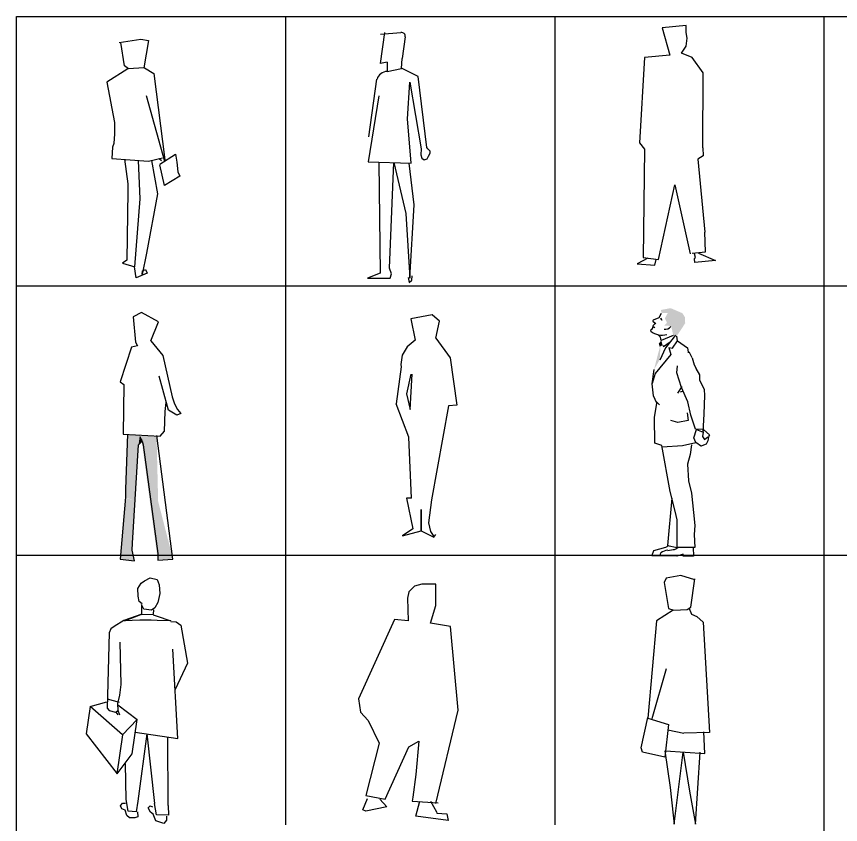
# Model space of a CAD drawing. Extents: x -72339 to 59654, y -38057 to 42097.
# Drawn here: x -16750 to -10630, y 21916 to 27915 of the extents above; entities that cross this region are included whole.
import ezdxf

# ---------------------------------------------------------------- set-up
doc = ezdxf.new("R2010")
doc.units = 0
doc.header["$MEASUREMENT"] = 0
doc.layers.get('0').update_dxf_attribs({"linetype": 'CONTINUOUS'})
doc.styles.add('DIM', font='txt')

# ---------------------------------------------------------------- blocks, each defined once
blk = doc.blocks.new('1540')
for points in [[(-192.5, 1569.5), (-218.7, 1585.2), (-231.8, 1622), (-240.6, 1679.7), (-223.1, 1721.7), (-201.3, 1742.8), (-161.8, 1769), (-109.4, 1763.8), (-87.5, 1727), (-74.4, 1664), (-78.7, 1595.8), (-96.2, 1553.8), (-118.1, 1532.8), (-175, 1532.8), (-196.8, 1564.3), (-188.1, 1490.8), (-100.6, 1506.6), (-100.6, 1538)], [(-100.6, 1501.3), (-78.7, 1496), (35, 1475), (-65.6, 1464.6), (-109.4, 1459.3), (-192.5, 1448.8), (-306.2, 1427.8), (-192.5, 1490.8), (-310.6, 1427.8), (-376.2, 1375.3), (-398.1, 1354.3), (-406.8, 1322.8), (-341.2, 766.4), (-323.7, 750.7), (-275.6, 745.4), (-258.1, 761.1), (-266.8, 813.6), (-262.5, 876.6), (-262.5, 955.3), (-315, 1265.1)], [(35, 1469.8), (74.4, 1475), (113.7, 1454.1), (201.3, 1181.1), (140, 976.4)], [(-109.4, 619.4), (209.9, 619.4), (78.7, 1270.3)], [(-266.8, 803.1), (-109.4, 713.9), (-201.3, 587.9), (-468.1, 761.1), (-350, 813.6)], [(-350, 834.7), (-258.1, 824.1)], [(-468.1, 761.1), (-468.1, 556.4), (-196.8, 293.9), (-196.8, 587.9)], [(-253.7, 729.6), (-266.8, 745.4)], [(-240.6, 729.6), (-258.1, 761.1)], [(-196.8, 293.9), (-109.4, 456.7), (-109.4, 713.9)], [(-21.9, 619.4), (-17.3, 115.5)], [(-21.9, 619.4), (107.3, 115.5)], [(209.4, 115.5), (135.6, 619.4)], [(-105, 115.5), (-148.7, 377.9)], [(-8.8, 36.8), (0, 0), (-21.9, -10.4), (-61.3, -15.7), (-83.1, 0), (-100.6, 36.8), (-126.8, 42), (-140, 63), (-126.8, 84.1), (-105, 89.3)], [(-17.3, 115.5), (-18, 34.9), (-78.8, 32.7), (-105, 115.5)], [(209.9, 36.8), (214.4, 5.3), (196.8, -20.9), (135.6, -10.4), (109.3, 36.8), (87.5, 47.3), (65.6, 78.8), (78.7, 94.5), (96.2, 89.3)], [(209.4, 115.5), (222.5, 45.4), (135.2, 35.9), (107.3, 115.5)]]:
    blk.add_lwpolyline(points)
at = {"linetype": 'Continuous', "style": 'DIM', "flags": 1}
for tag in ['XVALUE', 'YVALUE']:
    blk.add_attdef(tag, (-109925.4, -117326.3), '', height=0.02, dxfattribs=at)
blk = doc.blocks.new('1531')
for points in [[(148.7, 94.5), (314.9, 787.4), (258, 1406.9), (109.3, 1433.1), (148.7, 1564.4), (148.7, 1721.8), (43.7, 1721.8), (-8.8, 1706.1), (-52.5, 1664.1), (-61.3, 1616.8), (-56.9, 1448.8), (-157.5, 1459.4), (-424.4, 871.4), (-411.2, 771.7), (-354.3, 708.7), (-271.2, 540.7), (-371.9, 152.3), (-227.5, 126.1), (-52.5, 514.5), (21.9, 556.5), (0, 309.7), (-21.9, 141.8), (-26.3, 110.3), (166.2, 99.8)], [(-266.9, 126.1), (-214.4, 68.2), (-371.9, 36.8), (-393.7, 47.3), (-358.7, 131.3)], [(109.3, 110.3), (153.1, 31.6), (157.4, 21), (231.8, 15.8), (240.6, -31.5), (0, 0), (30.6, 110.3)]]:
    blk.add_lwpolyline(points)
at = {"linetype": 'Continuous', "style": 'DIM', "flags": 1}
for tag in ['XVALUE', 'YVALUE']:
    blk.add_attdef(tag, (-101998, -118381.2), '', height=0.02, dxfattribs=at)
blk = doc.blocks.new('1532')
for points in [[(153.1, 1816.2), (48.2, 1847.8), (-61.2, 1826.7), (-74.3, 1795.3), (-43.7, 1601.1), (-4.3, 1590.5), (96.3, 1595.8), (122.5, 1611.5), (153.1, 1821.5)], [(109.4, 1601.1), (126.9, 1559.1), (166.3, 1543.2), (214.4, 1501.3), (262.5, 682.4)], [(-8.7, 1590.5), (-131.2, 1511.8), (-196.8, 787.4), (-43.7, 740.2), (-70, 498.7), (-236.2, 535.4), (-244.9, 566.9), (-196.8, 792.7)], [(-61.2, 1154.8), (-166.2, 782.1)], [(-65.6, 545.9), (227.5, 524.9), (218.8, 687.6)], [(-47.2, 702.3), (70.1, 677.1)], [(262.5, 682.4), (70.1, 677.1)], [(-70, 545.9), (-30.6, 273), (-8.7, 68.2), (0, 0), (65.6, 535.4), (113.7, 246.7), (157.5, 0), (192.5, 535.4)]]:
    blk.add_lwpolyline(points)
at = {"linetype": 'Continuous', "style": 'DIM', "flags": 1}
for tag in ['XVALUE', 'YVALUE']:
    blk.add_attdef(tag, (-103565.3, -117307.4), '', height=0.02, dxfattribs=at)
blk = doc.blocks.new('1501')
for p, q in [((-72.1, 1570.9), (-41.1, 1800.2)), ((-72.1, 1789.5), (78.9, 1800.2)), ((110, 1768.2), (87.8, 1608.3)), ((83.3, 1533.7), (87.8, 1608.3)), ((-23.3, 1581.6), (-72.1, 1570.9)), ((-23.3, 1581.6), (-23.3, 1512.3)), ((-23.3, 1512.3), (83.3, 1533.7)), ((207.7, 1475.1), (87.8, 1533.7)), ((269.9, 947.3), (207.7, 1475.1)), ((-103.2, 1453.7), (-161, 1027.2)), ((127.8, 1160.5), (145.6, 1432.3)), ((145.6, 1432.3), (229.9, 936.7)), ((-85.4, 1331.1), (-165.4, 840.7)), ((154.4, 830), (127.8, 1160.5)), ((229.9, 936.7), (225.5, 894)), ((278.8, 936.7), (269.9, 947.3)), ((296.6, 920.7), (278.8, 936.7)), ((296.6, 904.7), (296.6, 920.7)), ((225.5, 894), (234.3, 867.4)), ((234.3, 867.4), (252.2, 856.7)), ((252.2, 856.7), (274.4, 862)), ((274.4, 862), (283.2, 883.3)), ((283.2, 883.3), (296.6, 904.7)), ((-165.4, 840.7), (154.4, 830)), ((-85.4, 835.4), (-76.6, 14.5)), ((-5.5, 51.8), (25.6, 835.4)), ((25.6, 835.4), (114.4, 456.9)), ((176.6, 520.9), (141.1, 830)), ((145.6, -22.8), (176.6, 520.9)), ((114.4, 456.9), (145.6, -22.8)), ((-76.6, 14.5), (-169.9, -22.8)), ((7.8, 9.1), (-5.5, 51.8)), ((-1.1, -22.8), (7.8, 9.1)), ((-169.9, -22.8), (-1.1, -22.8)), ((132.2, -17.4), (141.1, -54.8)), ((141.1, -54.8), (158.9, -38.8)), ((158.9, -38.8), (163.3, -6.7))]:
    blk.add_line(p, q)
for centre, radius, start, end in [((84.5, 1774.5), 26.3, 346.11039, 102.37048), ((-21, 1431.4), 80.9, 91.63383, 164.03342)]:
    blk.add_arc(centre, radius, start, end)
at = {"linetype": 'Continuous', "style": 'DIM', "flags": 1}
for tag in ['XVALUE', 'YVALUE']:
    blk.add_attdef(tag, (-101560, -117155.1), '', height=0.02, dxfattribs=at)
blk = doc.blocks.new('1520')
for points in [[(-126.8, 1748), (35, 1774.2), (91.9, 1763.7), (56.9, 1559), (-56.9, 1553.8), (-87.5, 1574.8), (-113.7, 1748)], [(61.2, 1559), (-61.2, 1553.8), (-218.7, 1454.1), (-161.8, 1154.8), (-161.8, 1070.9), (-166.3, 997.3), (-175, 971.1), (-179.4, 887.1), (91.9, 866.1), (196.8, 892.4)], [(61.2, 1559), (131.2, 1517), (214.4, 876.6)], [(74.3, 1354.3), (209.9, 866.1)], [(175, 845.1), (293.1, 918.6), (301.8, 860.8), (310.6, 787.4), (323.7, 755.9), (209.9, 687.6), (175, 839.9)], [(-87.5, 881.9), (-61.2, 698.2), (-61.2, 645.7), (-70, 131.2), (-100.6, 110.2), (-8.8, 84), (30.6, 587.9), (17.5, 871.3)], [(113.7, 871.3), (157.5, 624.6), (76.2, 183.3)], [(170.6, 887.1), (188.1, 871.3)], [(76.2, 183.3), (43.8, 26.3), (48.1, 52.4), (70, 62.9), (83.1, 36.7), (0, 0), (-13.1, 84)]]:
    blk.add_lwpolyline(points)
at = {"linetype": 'Continuous', "style": 'DIM', "flags": 1}
for tag in ['XVALUE', 'YVALUE']:
    blk.add_attdef(tag, (-107223.1, -118294.2), '', height=0.02, dxfattribs=at)
blk = doc.blocks.new('1512')
for points in [[(108.1, 1429.7), (135, 1556.2), (81, 1603.1), (-76.5, 1575), (-44.9, 1415.6)], [(108.1, 1429.7), (216.1, 1284.4), (265.5, 932.9), (202.6, 928.1), (76.5, 229.7), (54, 60.9)], [(-148.5, 1218.8), (-184.5, 942.2)], [(-76.5, 1162.5), (-108, 1017.2), (-80.9, 900), (-67.4, 1162.5)], [(-72, 243.8), (-108, 243.8), (-63, 14.1), (-139.4, -37.5), (0, 0), (0, 159.4), (0, 0), (94.6, -46.9), (108.1, -28.1)]]:
    blk.add_lwpolyline(points)
at = {"linetype": 'Continuous'}
for points in [[(-44.9, 1415.6), (-104.1, 1367.4), (-140.6, 1304.5), (-150.2, 1234.5), (-148.5, 1218.8)], [(-72, 243.8), (-92.7, 696.4), (-184.5, 942.2)], [(54, 60.9), (70.5, -4.2), (94.6, -42.2)]]:
    blk.add_lwpolyline(points, dxfattribs=at)
at = {"linetype": 'Continuous', "style": 'DIM', "flags": 1}
for tag in ['XVALUE', 'YVALUE']:
    blk.add_attdef(tag, (-103062.1, -119530.8), '', height=0.02, dxfattribs=at)
blk = doc.blocks.new('1514')
for points in [[(122.4, 1632.6), (179.3, 1774.3), (52.4, 1842.6), (-8.8, 1811.1), (8.7, 1622.1), (21.8, 1595.8), (-21.9, 1585.3), (-105, 1328.1), (-78.7, 1307.1), (-83.2, 939.7), (192.4, 923.9), (223.1, 960.7), (227.4, 1107.6)], [(122.4, 1632.6), (209.9, 1522.4), (279.9, 1217.9), (297.5, 1165.3), (319.3, 1123.4), (345.6, 1091.9), (314.9, 1081.4), (253.7, 1118.1), (209.9, 1270.4), (183.7, 1370.1)], [(227.4, 1107.6), (236.2, 1175.9)], [(-52.5, 939.7), (-65.6, 530.2), (-65.6, 472.5), (-105, 10.5), (0, 0), (-17.5, 78.8), (-13.2, 131.3), (30.6, 860.9), (56.8, 887.2), (65.6, 860.9), (175, 52.5), (175, 5.3), (284.3, 10.5), (166.2, 929.1)]]:
    blk.add_lwpolyline(points)
for points in [[(-54, 938.4), (26.2, 935.1), (-65.1, 463.5), (4, 453.6)], [(6.8, 433.7), (-1.4, 935.1), (37.3, 931.8)], [(31.7, 868.7), (62.1, 891.9), (40, 931.8)], [(164.6, 928.4), (286.3, 15.3), (186.7, 8.6), (48.3, 935.1)], [(164.6, 925.1), (48.3, 935.1), (286.3, 15.3), (172.8, 8.6)], [(-67.9, 460.2), (6.8, 453.6), (-103.9, 12), (-23.6, 5.3)], [(-29.1, 5.3), (-1.4, 2), (-23.6, 91.7)]]:
    blk.add_solid(points)
at = {"linetype": 'Continuous', "style": 'DIM', "flags": 1}
for tag in ['XVALUE', 'YVALUE']:
    blk.add_attdef(tag, (-105901.4, -118270.8), '', height=0.02, dxfattribs=at)
blk = doc.blocks.new('1502')
for points in [[(383.2, 878.4), (386.1, 1434.9), (302.9, 1550.4), (224.1, 1581.9), (259.2, 1634.5), (267.9, 1692.2), (259.2, 1734.2), (259.2, 1786.7), (79.8, 1770.8), (136.7, 1566.2), (-51.4, 1550.4), (-86.4, 915.2), (-51.4, 868), (-60.1, 64.9), (53.6, 49.1), (176, 605.5), (289.8, 91.1)], [(383.2, 878.4), (386.1, 820.7), (346.6, 794.5), (397.2, 254)], [(302.9, 96.3), (403.5, 106.8), (397.2, 254)], [(351.1, 96.3), (477.9, 43.8), (324.8, 28.1), (320.4, 54.3), (329.2, 64.9), (320.4, 91.1)], [(-25.1, 59.6), (-103.9, 17.6), (27.3, 7.1), (36.1, 49.1)]]:
    blk.add_lwpolyline(points)
at = {"linetype": 'Continuous', "style": 'DIM', "flags": 1}
for tag in ['XVALUE', 'YVALUE']:
    blk.add_attdef(tag, (-102954.6, -117079.3), '', height=0.02, dxfattribs=at)
blk = doc.blocks.new('1506')
for p, q in [((-115.4, 1771.4), (-99.9, 1802.5)), ((-160.5, 1740.3), (-141.6, 1725.6)), ((-158.8, 1753.1), (-115.4, 1771.4)), ((-158, 1712.9), (-145.7, 1727.4)), ((-106.8, 1768.6), (-96.5, 1752.2)), ((-177.8, 1669.3), (-176.5, 1681.9)), ((-176.5, 1681.9), (-166.3, 1689.4)), ((-166.3, 1689.4), (-158, 1712.9)), ((-160.7, 1705.3), (-149.8, 1696.9)), ((-106.9, 1624.7), (-121.8, 1639.8)), ((-101.1, 1599.2), (-106.9, 1624.7)), ((-12.4, 1638), (-101.1, 1599.2)), ((3.9, 1638.8), (-69.2, 1546.8)), ((-16.9, 1543.1), (20.1, 1598.1)), ((20.1, 1598.1), (14.2, 1632.7)), ((20.1, 1598.1), (95.1, 1546.4)), ((-69.2, 1546.8), (-110.9, 1453.2)), ((-90.4, 1565.8), (-84.2, 1555.6)), ((-84.2, 1555.6), (-34.9, 1590)), ((-44.7, 1548.8), (-16.9, 1543.1)), ((-44.7, 1548.8), (-28.9, 1496.2)), ((95.1, 1546.4), (98.7, 1513.3)), ((-28.9, 1496.2), (-145.7, 1354.8)), ((96, 1514.6), (108.3, 1512.6)), ((127.7, 1471.5), (108.2, 1512.1)), ((127.7, 1471.5), (143.1, 1420.4)), ((15.4, 1359.9), (18.5, 1410.9)), ((143.1, 1420.4), (157.5, 1391.7)), ((-145.7, 1354.8), (-168.2, 1281.1)), ((-167.9, 1277.8), (-153.9, 1385.6)), ((50.3, 1252.1), (15.4, 1359.9)), ((186.3, 1344.9), (157.2, 1391.2)), ((184.4, 1305), (186.3, 1344.9)), ((220.5, 1233.2), (184.4, 1305)), ((-158.3, 1188.4), (-167.9, 1277.8)), ((53.1, 1259.1), (19.7, 1208.8)), ((62.8, 1224.8), (39.3, 1215.5)), ((96.2, 1144.2), (50.3, 1252.1)), ((222.2, 1193.3), (220.5, 1233.2)), ((-133, 1135.3), (-158.3, 1188.4)), ((218.7, 1053.9), (222.2, 1193.3)), ((-151, 1028.3), (-133, 1135.3)), ((-136, 1145.5), (-114.2, 1123.1)), ((119.8, 1045.6), (96.2, 1144.2)), ((92.2, 1062.4), (98.6, 1006.9)), ((152.2, 941.8), (119.8, 1045.6)), ((209.6, 921), (218.7, 1053.9)), ((-149, 838.4), (-151, 1028.3)), ((21.2, 991.6), (-30.9, 1006.6)), ((98.6, 1006.9), (21.2, 991.6)), ((140.7, 878.3), (160.6, 938.4)), ((214.7, 939.7), (152.2, 941.8)), ((160.6, 938.4), (211.5, 920.6)), ((211.5, 920.6), (205.5, 887.7)), ((209.4, 926.9), (216.3, 936.9)), ((211.5, 920.6), (214.7, 939.7)), ((216.3, 936.9), (257.8, 900.8)), ((155.3, 843.5), (140.7, 878.3)), ((205.5, 887.7), (220.2, 865.6)), ((220.2, 865.6), (245.9, 884)), ((248.7, 884.8), (245.9, 854.4)), ((257.8, 900.8), (249.2, 886.6)), ((-95.7, 820.7), (-149, 838.4)), ((-34, 479.4), (-95.7, 820.7)), ((-94.7, 811.3), (57.9, 820.7)), ((57.9, 820.7), (155.3, 843.5)), ((123.4, 825), (114, 752.9)), ((156.1, 845.1), (198.6, 816.5)), ((233.5, 831), (200.4, 817.2)), ((245.9, 854.4), (233.5, 831)), ((114, 752.9), (94.3, 682.6)), ((94.3, 682.6), (101.1, 559.2)), ((101.1, 559.2), (123.8, 466.5)), ((-21.6, 429.8), (-55.8, 78.1)), ((2.5, 333.4), (-34, 479.4)), ((123.8, 466.5), (138.2, 323.9)), ((17.8, 267.7), (2.5, 333.4)), ((138.2, 323.9), (148.3, 226.7)), ((17.8, 63.4), (17.8, 267.7)), ((148.3, 226.7), (144, 161)), ((144, 161), (147.8, 64.1)), ((-70.1, 63), (-157.9, 39)), ((-46, 76.1), (-70.1, 63)), ((-55.8, 78.1), (17.8, 63.4)), ((147.8, 64.1), (17.8, 63.4)), ((135.7, 64.1), (139.2, 0.3)), ((-157.9, 39), (-171.5, 4.8)), ((-171.5, 4.8), (-108.8, 4.8)), ((-108.8, 1.4), (-104.3, 24.2)), ((14.3, 0.3), (-108.8, 1.4)), ((-51.8, 41.3), (-12, 47.8)), ((62.2, 12.8), (14.3, 0.3)), ((62.2, -0.9), (62.2, 12.8)), ((139.2, 0.3), (62.2, -0.9))]:
    blk.add_line(p, q)
for centre, radius, start, end in [((-155.9, 1746.2), 7.5, 112.79481, 232.12502), ((-96.3, 1769.7), 129.3, 230.97058, 286.47817), ((-70.7, 1731.3), 47.6, 258.58097, 326.65876), ((-15.1, 101), 53.3, 273.29023, 316.25784), ((-44.6, -62.4), 105.2, 94.57181, 124.57444)]:
    blk.add_arc(centre, radius, start, end)
for points in [[(-103.7, 1826.9), (-31, 1840.3), (-98.6, 1803.4), (56.4, 1802.6)], [(-48.1, 1812), (56.4, 1802.6), (-74.2, 1764.5), (75.7, 1771.5)], [(-106.8, 1766.6), (-110.9, 1756.3), (-102.7, 1760.4)], [(-58.1, 1733.2), (76.7, 1728.1), (-77.3, 1711.5), (-26.7, 1707.5)], [(-74.2, 1764.5), (75.7, 1771.5), (-58.1, 1733.2), (76.7, 1728.1)], [(76.7, 1728.1), (-26.7, 1707.5), (14.2, 1632.7), (-12.4, 1638)], [(-101.1, 1599.2), (-119.1, 1578.1), (-90.4, 1565.8), (-112.9, 1553.5)], [(-110.9, 1553.5), (-155.9, 1381.5), (-106.8, 1553.5), (-112.9, 1457.3)]]:
    blk.add_solid(points)
at = {"style": 'DIM', "flags": 1}
for tag in ['XVALUE', 'YVALUE']:
    blk.add_attdef(tag, (-1001379.1, -1000931.3), '', height=0.02, dxfattribs=at)

msp = doc.modelspace()

# ---------------------------------------------------------------- linework, layer by layer
for p, q in [((-16750.2, 15914.6), (-16750.2, 27914.6)), ((-16750.2, 27914.6), (-2750.2, 27914.6)), ((-14750.2, 21914.6), (-14750.2, 27914.6)), ((-12750.2, 21914.6), (-12750.2, 27914.6)), ((-10750.2, 15914.6), (-10750.2, 27914.6)), ((-16750.2, 25914.6), (-10750.2, 25914.6)), ((-10750.2, 25914.6), (-4750.2, 25914.6)), ((-16750.2, 23914.6), (-10750.2, 23914.6)), ((-10750.2, 23914.6), (-4750.2, 23914.6))]:
    msp.add_line(p, q)

# ---------------------------------------------------------------- block references
for name, p in [('1501', (-13973.4, 25994.7)), ('1502', (-12035.3, 26060.5)), ('1520', (-15861.5, 25973.2)), ('1514', (-15874.3, 23874.2)), ('1506', (-11860.1, 23909)), ('1512', (-13744.4, 24095.8)), ('1532', (-11864.2, 21917.3)), ('1531', (-13784.3, 21978.3))]:
    msp.add_blockref(name, p)
at = {"rotation": 351.8329359944792}
msp.add_blockref('1540', (-15848.1, 21972.2), dxfattribs=at)

doc.saveas('drawing.dxf')
